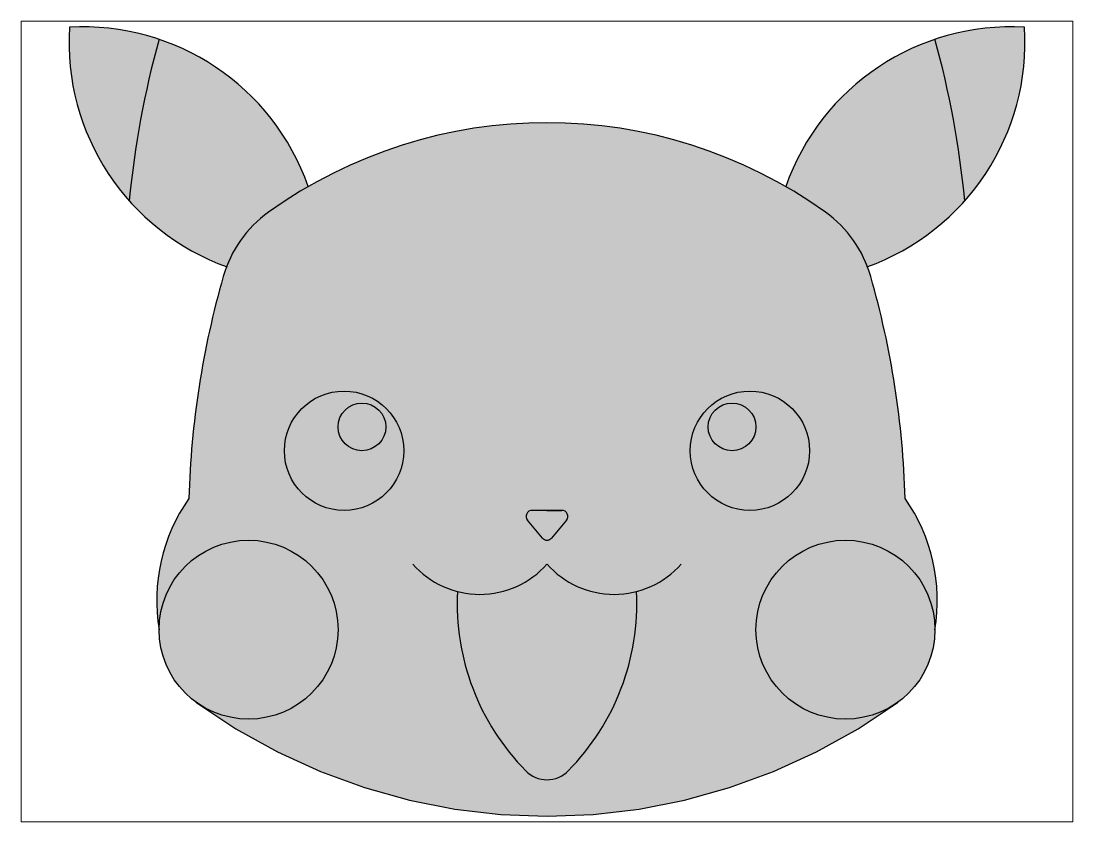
# Paper-space layout 'Layout1' of a CAD drawing. Header units: millimetres. Extents: x 1.05 to 9.45, y 0.8 to 7.2.
# The model-space entities are those that its viewports show. They can reach past a viewport. Long polylines and large blocks are cut down to what shows.
import ezdxf

# ---------------------------------------------------------------- set-up
doc = ezdxf.new("R2010")
doc.units = ezdxf.units.MM
doc.header["$MEASUREMENT"] = 0

msp = doc.modelspace()

# ---------------------------------------------------------------- hatches: boundary and pattern name
at = {"true_color": 0x000000}
h = msp.add_hatch(color=18, dxfattribs=at)
h.set_gradient(color2=(0, 0, 0), tint=1, name='CYLINDER')
h.paths.add_polyline_path([(-64.66246110388033, 54.3972363228298, 1), (-34.66246110388033, 54.3972363228298, 1)])
h.paths.add_polyline_path([(-43.66246110388033, 84.3972363228298, 1), (-23.66246110388033, 84.3972363228298, 1)])
h.paths.add_polyline_path([(-34.66246110388034, 88.3972363228298, -1), (-26.66246110388034, 88.3972363228298, -1)], flags=16)
h.paths.add_polyline_path([(44.33753889611967, 84.3972363228298, 1), (24.33753889611967, 84.3972363228298, 1)])
h.paths.add_polyline_path([(27.33753889611967, 88.3972363228298, -1), (35.33753889611967, 88.3972363228298, -1)], flags=16)
h.paths.add_polyline_path([(70.33753889611968, 126.3091876504344, 0.1999277891053382), (80.3375388961197, 155.3972363228298, 0.09546181498922705), (65.33753889611964, 153.3730831699853, -0.04308277232066549)])
h.paths.add_polyline_path([(-69.66246110388033, 126.3091876504346, -0.04308277232066525), (-64.66246110388033, 153.3730831699853, 0.0954618149892268), (-79.66246110388036, 155.3972363228298, 0.1999277891053373)])
h = msp.add_hatch(color=18, dxfattribs=at)
h.set_gradient(color1=(247, 242, 129), color2=(255, 255, 0), tint=1, name='CYLINDER')
h.paths.add_polyline_path([(47.00420556278636, 124.3758652882229, 0.3218865221701482), (-46.32912777054701, 124.3758652882229, 0.1681777099828414), (-53.87528169606668, 113.6870630569029, 0.06314447851512316), (-59.66246110388039, 76.39723632282974, 0.1951700710147662), (-64.66246110388033, 54.3972363228296, -1), (-34.66246110388033, 54.3972363228298, -0.6129921381562484), (-58.48599051564503, 42.26688889500551, 0.325227291513248), (59.16106830788438, 42.26688889500552, -0.6129921381562488), (35.33753889611967, 54.3972363228298, -1), (65.33753889611965, 54.39723632282969, 0.1951700710147657), (60.33753889611967, 76.39723632282977, 0.06314447851528127), (54.55035948827987, 113.6870630569937, 0.1681777099816271)])
h.paths.add_polyline_path([(-23.66246110388033, 84.3972363228298, -1), (-43.66246110388033, 84.3972363228298, -1)], flags=16)
h.paths.add_polyline_path([(-26.66246110388034, 88.3972363228298, -1), (-34.66246110388034, 88.3972363228298, -1)], flags=0)
h.paths.add_polyline_path([(-2.162461103880323, 74.3972363228298), (2.837538896119668, 74.3972363228298, -0.6358782360467126), (3.605760175717041, 72.75705192316532), (1.105760175717025, 69.7570519231653, -0.4683749459844417), (-0.4306823834777251, 69.75705192316532), (-2.930682383477709, 72.75705192316532, -0.6358782360467193)], flags=16)
h.paths.add_polyline_path([(44.33753889611967, 84.3972363228298, -1), (24.33753889611967, 84.3972363228298, -1)], flags=16)
h.paths.add_polyline_path([(35.33753889611967, 88.3972363228298, -1), (27.33753889611967, 88.3972363228298, -1)], flags=0)
h.paths.add_polyline_path([(0.3375388961196446, 65.39723632282983, 0.2823489833491222), (15.33753889611967, 60.79511619104423, -0.209878732865391), (3.901754069440436, 30.73295464358955, -0.4189932061605194), (-3.226676277201062, 30.73295464358952, -0.2098787328653922), (-14.66246110388042, 60.79511619104433, 0.2823489833491223)], flags=16)
h.paths.add_polyline_path([(-64.66246110388033, 153.3730831699853, 0.04308277232066549), (-69.66246110388037, 126.3091876504344, 0.1250959677886733), (-53.35453965098707, 115.2450115013417, -0.1471273450583352), (-46.32912777054681, 124.375865288223, -0.02481204231422074), (-39.66246110388036, 128.6792686255849, 0.2313796749080864)])
h.paths.add_polyline_path([(65.33753889611965, 153.3730831699853, 0.2313796749080865), (40.33753889611968, 128.6792686255849, -0.02481204231422155), (47.00420556278635, 124.3758652882229, -0.1471273450583322), (54.02961744322647, 115.2450115013418, 0.1250959677886723), (70.33753889611961, 126.3091876504345, 0.04308277232066545)])
h = msp.add_hatch(color=256)
h.set_gradient(color1=(255, 255, 0), color2=(255, 255, 0), tint=1, name='CURVED')
h.paths.add_polyline_path([(54.55035948828073, 113.6870630569907, 0.1681777099816673), (47.00420556278635, 124.3758652882229, 0.3218865221701482), (-46.32912777054702, 124.3758652882229, 0.1681777099808657), (-53.87528169602416, 113.6870630570507, 0.06314447851538023), (-59.6624611038803, 76.39723632282988, 0.1951700710147674), (-64.66246110388033, 54.39723632282963, -1), (-34.66246110388033, 54.3972363228298, -0.6129921381562488), (-58.48599051564504, 42.26688889500551, 0.325227291513248), (59.16106830788438, 42.26688889500552, -0.6129921381562488), (35.33753889611967, 54.3972363228298, -1), (65.33753889611967, 54.39723632282978, 0.195170071014765), (60.33753889611967, 76.39723632282977, 0.06314447851527603)])
h.paths.add_polyline_path([(-23.66246110388033, 84.3972363228298, -1), (-43.66246110388033, 84.3972363228298, -1)], flags=16)
h.paths.add_polyline_path([(-26.66246110388034, 88.3972363228298, -1), (-34.66246110388034, 88.3972363228298, -1)], flags=0)
h.paths.add_polyline_path([(0.3375388961196606, 65.39723632282981, 0.2823489833491216), (15.33753889611966, 60.79511619104422, -0.2098787328653909), (3.901754069440436, 30.73295464358955, -0.4189932061605185), (-3.226676277201051, 30.73295464358952, -0.2098787328653924), (-14.66246110388044, 60.79511619104434, 0.2823489833491229)], flags=16)
h.paths.add_polyline_path([(-2.162461103880332, 74.3972363228298), (2.837538896119675, 74.3972363228298, -0.6358782360467128), (3.605760175717037, 72.7570519231653), (1.105760175717023, 69.7570519231653, -0.4683749459844402), (-0.4306823834777234, 69.75705192316533), (-2.930682383477709, 72.75705192316532, -0.6358782360467109)], flags=16)
h.paths.add_polyline_path([(44.33753889611967, 84.3972363228298, -1), (24.33753889611967, 84.3972363228298, -1)], flags=16)
h.paths.add_polyline_path([(35.33753889611967, 88.3972363228298, -1), (27.33753889611967, 88.3972363228298, -1)], flags=0)
h.paths.add_polyline_path([(-64.66246110388033, 153.3730831699853, 0.04308277232066549), (-69.66246110388037, 126.3091876504344, 0.1250959677886725), (-53.35453965098716, 115.2450115013418, -0.1471273450583323), (-46.32912777054703, 124.3758652882229, -0.02481204231422155), (-39.66246110388035, 128.6792686255849, 0.2313796749080865)])
h.paths.add_polyline_path([(65.33753889611965, 153.3730831699853, 0.2313796749080865), (40.33753889611965, 128.6792686255849, -0.02481204231422168), (47.00420556278635, 124.3758652882229, -0.1471273450583323), (54.02961744322648, 115.2450115013418, 0.1250959677886722), (70.33753889611961, 126.3091876504345, 0.04308277232066545)])
h = msp.add_hatch(color=18, dxfattribs=at)
h.set_gradient(color1=(255, 255, 255), tint=1, name='CYLINDER')
h.paths.add_polyline_path([(35.33753889611967, 88.3972363228298, 1), (27.33753889611967, 88.3972363228298, 1)])
h.paths.add_polyline_path([(-26.66246110388034, 88.3972363228298, 1), (-34.66246110388033, 88.3972363228298, 1)])
h = msp.add_hatch(color=18, dxfattribs=at)
h.set_gradient(color2=(0, 0, 0), tint=1, name='CYLINDER')
h.paths.add_polyline_path([(0.3375388961196677, 74.3972363228298), (-2.162461103880332, 74.3972363228298, 0.6358782360467105), (-2.93068238347771, 72.75705192316532), (-0.430682383477726, 69.75705192316532, 0.4683749459844424), (1.105760175717025, 69.75705192316532), (3.605760175717041, 72.75705192316532, 0.6358782360467127), (2.837538896119669, 74.3972363228298)])
h = msp.add_hatch(color=18, dxfattribs=at)
h.set_gradient(color1=(255, 0, 0), color2=(255, 0, 0), tint=1, name='CYLINDER')
h.paths.add_polyline_path([(-34.66246110388033, 54.3972363228298, 1), (-64.66246110388033, 54.3972363228298, 1)])
h.paths.add_polyline_path([(65.33753889611967, 54.3972363228298, 1), (35.33753889611967, 54.3972363228298, 1)])
h.paths.add_polyline_path([(-3.226676277201051, 30.73295464358953, 0.4189932061605172), (3.901754069440422, 30.73295464358954, 0.209878732865391), (15.33753889611969, 60.79511619104422, -0.2823489833491226), (0.3375388961196535, 65.39723632282983, -0.2823489833491225), (-14.66246110388042, 60.79511619104431, 0.2098787328653921)])
h = msp.add_hatch(color=18, dxfattribs=at)
h.set_gradient(color1=(255, 0, 0), color2=(255, 0, 0), tint=1, name='CYLINDER')
h.paths.add_polyline_path([(-64.66246110388033, 54.3972363228298, 1), (-34.66246110388033, 54.3972363228298, 1)])

# ---------------------------------------------------------------- linework, layer by layer
at = {"color": 18, "true_color": 0x000000}
for p, q in [((2.837538896119667, 74.3972363228298), (-2.162461103880332, 74.3972363228298)), ((0.3375388961196677, 74.3972363228298), (2.837538896119667, 74.3972363228298)), ((-0.4306823834777256, 69.75705192316532), (-2.93068238347771, 72.75705192316532)), ((3.605760175717041, 72.75705192316532), (1.105760175717026, 69.75705192316532))]:
    msp.add_line(p, q, dxfattribs=at)
for centre, radius in [((-33.66246110388033, 84.3972363228298), 10), ((34.33753889611967, 84.3972363228298), 10), ((-30.66246110388034, 88.3972363228298), 4), ((31.33753889611967, 88.3972363228298), 4), ((-49.66246110388033, 54.3972363228298), 15), ((50.33753889611967, 54.3972363228298), 15)]:
    msp.add_circle(centre, radius, dxfattribs=at)
for centre, radius, start, end in [((-39.74314487426341, 152.8579073248778), 39.99999999999999, 176.3602315592977, 250.2836496291806), ((-77.4151035613866, 115.4604189223885), 39.99999999999999, 19.29738048501713, 93.22079855490031), ((78.09018135362591, 115.4604189223884), 39.99999999999999, 86.77920144509967, 160.7026195149829), ((40.41822266650273, 152.8579073248778), 39.99999999999999, 289.7163503708193, 3.639768440702322), ((89.59196812647909, 110.8810714169977), 160, 164.5988734517586, 174.4666153105009), ((-88.91689033423978, 110.8810714169977), 160, 5.533384689499129, 15.40112654824144), ((0.3375388961196606, 59.39723632282979), 80, 54.31466528734794, 125.6853347126521), ((-34.66246110388034, 108.1312080468746), 20, 125.6853347126521, 164.0576313943713), ((35.33753889611967, 108.1312080468746), 20, 15.94236860562867, 54.31466528734794), ((90.27939264401815, 72.22105449682935), 150, 163.9769687168431, 178.4046098940443), ((-89.60431485177884, 72.22105449682937), 150, 1.595390105955649, 16.02303128315692), ((-35.05534621129899, 59.23652839269767), 30, 145.1085417369088, 189.2829261325177), ((35.73042400353829, 59.23652839269766), 30, 350.7170738674823, 34.89145826309122), ((-2.162461103880332, 73.3972363228298), 1, 90, 219.805571092265), ((2.837538896119667, 73.3972363228298), 1, 320.1944289077347, 90), ((0.3375388961196523, 70.3972363228298), 1, 219.805571092265, 320.1944289077348), ((-10.91246110388029, 75.3188037393221), 15, 221.4096221092703, 318.5903778907286), ((11.58753889611967, 75.31880373932201), 15, 221.4096221092709, 318.5903778907292), ((25.28704510936479, 58.78589910026461), 39.99999999999999, 177.1207968967695, 224.5332942274266), ((-24.61196731712554, 58.78589910026449), 39.99999999999999, 315.4667057725736, 2.879203103230745), ((0.3375388961196677, 123.1358717471674), 100, 233.9681209275294, 306.0318790724706), ((-89.66246110388033, 72.42406590416036), 150, 347.7901342353157, 347.8909354771857), ((0.3375388961196855, 34.23957270067391), 5, 224.5332942274265, 315.4667057725735)]:
    msp.add_arc(centre, radius, start, end, dxfattribs=at)

psp = doc.layouts.get("Layout1")

# ---------------------------------------------------------------- viewports
at = {"layer": '0'}
psp.add_viewport(center=(5.249999761581422, 3.999999761581421), size=(8.399999618530275, 6.399999618530274), view_center_point=(0.3375388961196819, 89.2981453347779), view_height=134.2800823754459, dxfattribs=at)

doc.saveas('drawing.dxf')
